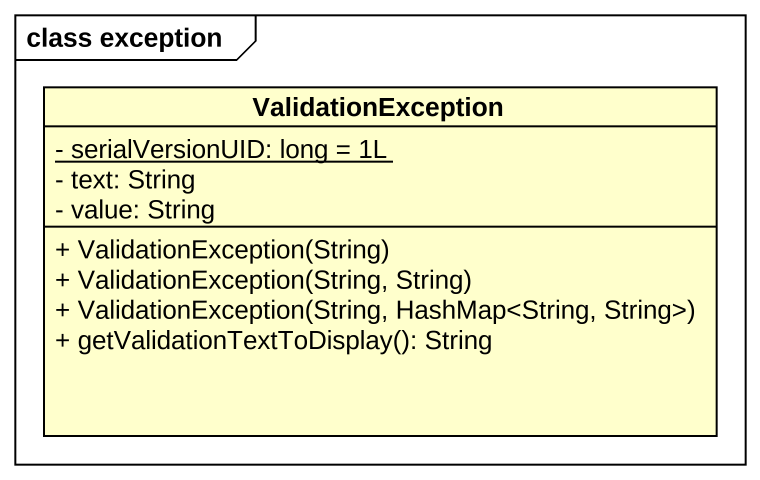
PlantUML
@startuml
mainframe class exception
hide circle
hide empty members
skinparam classAttributeIconSize 0
class ValidationException {
  {static} - serialVersionUID: long = 1L
  - text: String
  - value: String
  + ValidationException(String)
  + ValidationException(String, String)
  + ValidationException(String, HashMap<String, String>)
  + getValidationTextToDisplay(): String
}
@enduml
